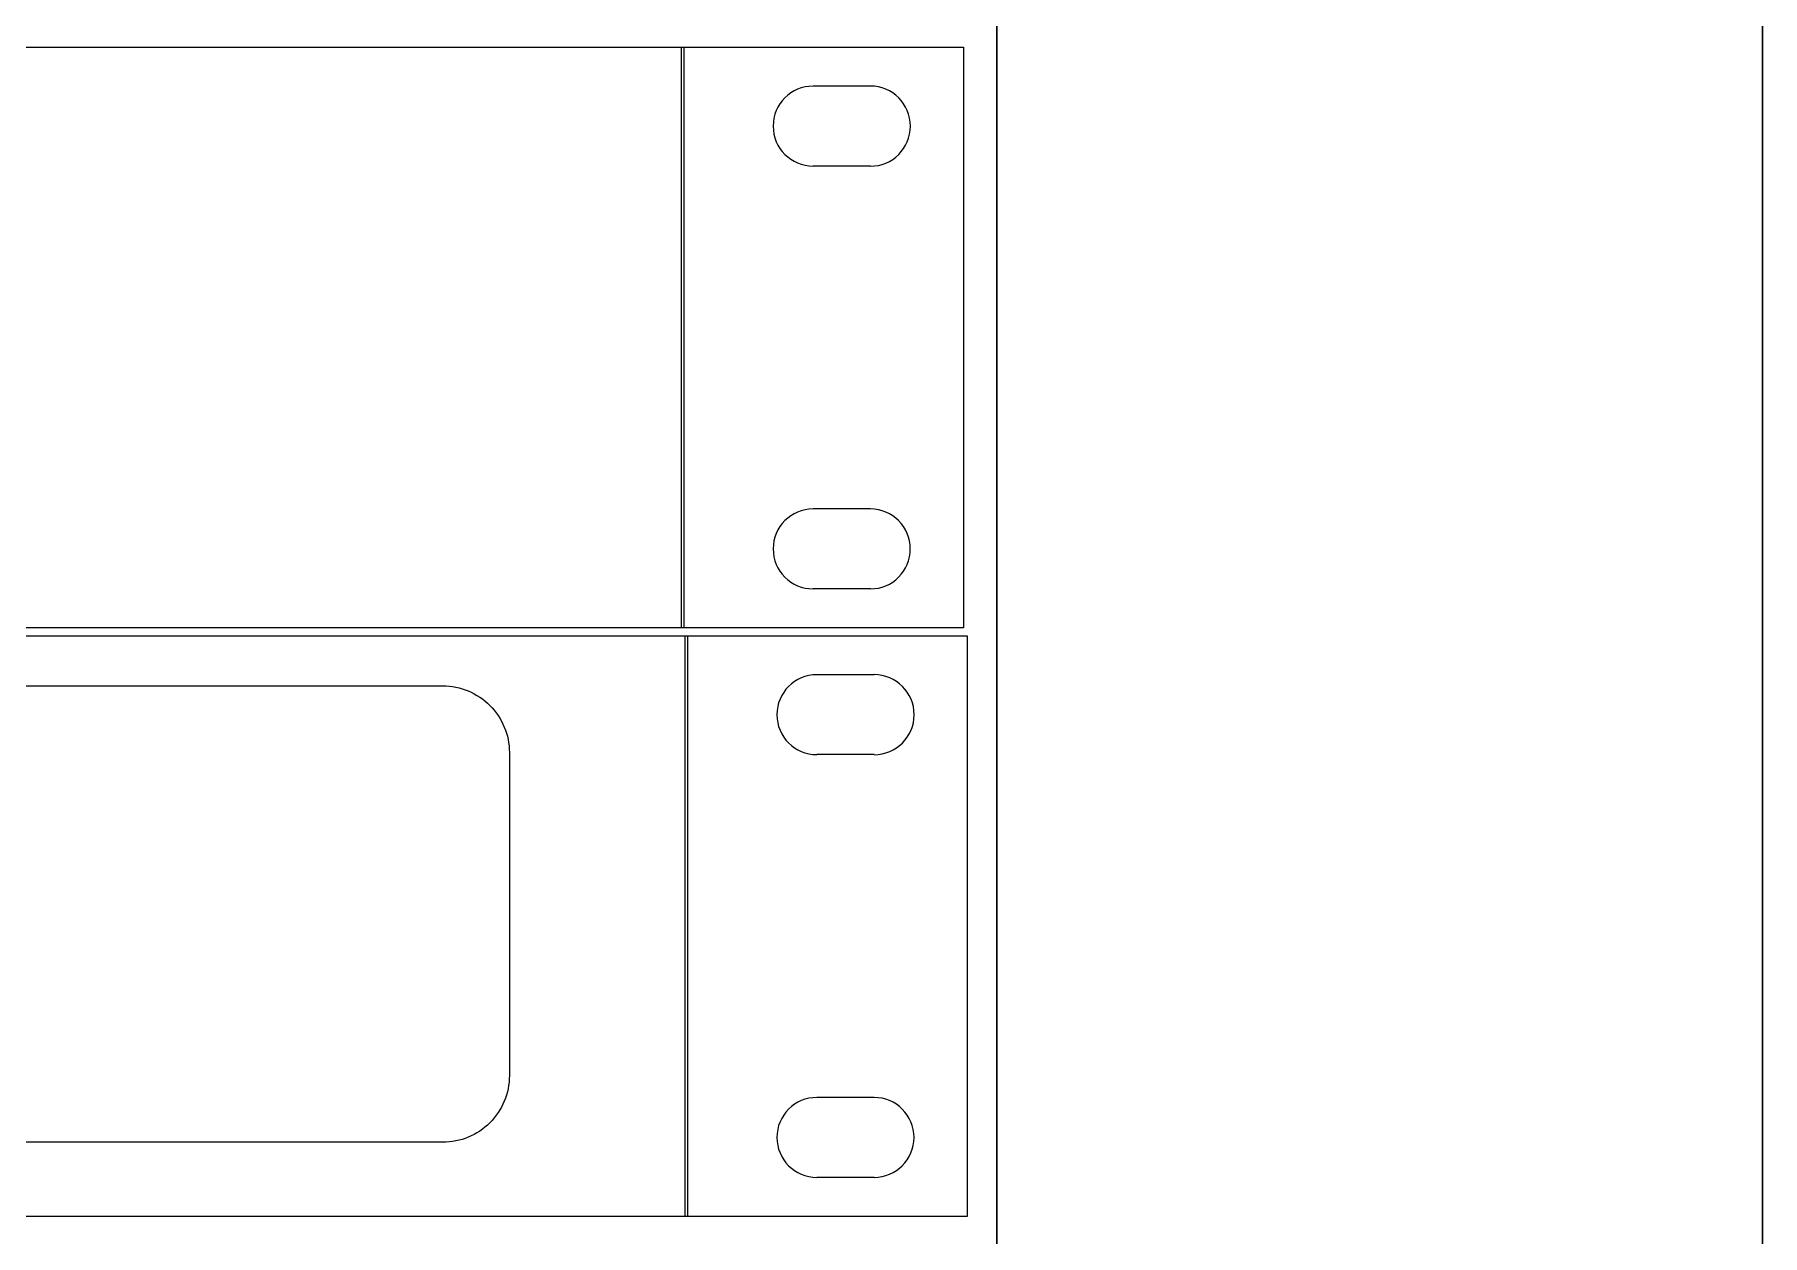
# Model space of a CAD drawing. Header units: millimetres. Extents: x -12727 to 3737, y -1743 to 2772.
# Drawn here: x 763.6 to 893.3, y 855.5 to 945.7 of the extents above; entities that cross this region are included whole.
import ezdxf
from ezdxf.enums import TextEntityAlignment as Align

# ---------------------------------------------------------------- set-up
doc = ezdxf.new("R2010")
doc.units = ezdxf.units.MM
doc.layers.get('0').update_dxf_attribs({"lineweight": 5})
doc.layers.add('-0', color=7, linetype='Continuous', lineweight=5)
doc.layers.add('Racks and units', color=7, linetype='Continuous', lineweight=5)
doc.styles.add('AMS_text_scale', font='GOST.TTF', dxfattribs={"width": 0.9})

# ---------------------------------------------------------------- blocks, each defined once
blk = doc.blocks.new('*U62')
at = {"layer": 'Racks and units', "lineweight": 30}
blk.add_line((575.85, 1620.29), (575.85, 97.89), dxfattribs=at)
blk.add_lwpolyline([(33.35, 1570.29), (518.35, 1570.29), (518.35, 147.89), (33.35, 147.89)], close=True, dxfattribs=at)
at = {"layer": 'Racks and units', "style": 'AMS_text_scale'}
for tag, height, p in [('RACK_NAME', 40, (275.85, 1820.1)), ('RACK_DIMS', 30, (275.85, 1744.81)), ('RACK_ROOM', 30, (277.4, 1676.98))]:
    blk.add_attdef(tag, text='', height=height, dxfattribs=at).set_placement(p, align=Align.MIDDLE_CENTER)
blk = doc.blocks.new('ZYXEL  GS1100-24-EU0103F')
at = {"layer": '-0', "color": 253, "lineweight": 15}
for p, q in [((0, 43.61), (482.5, 43.61)), ((461.3, 43.61), (461.3, 0)), ((461.5, 43.61), (461.5, 0)), ((482.5, 43.61), (482.5, 0)), ((475.5, 40.68), (471.2, 40.68)), ((475.5, 34.68), (471.2, 34.68)), ((475.5, 8.93), (471.2, 8.93)), ((475.5, 2.93), (471.2, 2.93)), ((482.5, 0), (0, 0))]:
    blk.add_line(p, q, dxfattribs=at)
for centre, radius, start, end in [((471.2, 37.68), 3, 90, 270), ((475.5, 37.68), 3.01, 270, 90), ((471.2, 5.93), 3, 90, 270), ((475.5, 5.93), 3, 270, 90)]:
    blk.add_arc(centre, radius, start, end, dxfattribs=at)
blk = doc.blocks.new('ЦМО ГКО-О-2')
at = {"layer": '-0', "color": 253, "lineweight": 15}
for p, q in [((0, 43.61), (482.5, 43.61)), ((461.3, 43.61), (461.3, 0)), ((461.5, 43.61), (461.5, 0)), ((482.5, 43.61), (482.5, 0)), ((475.5, 40.68), (471.2, 40.68)), ((475.5, 34.68), (471.2, 34.68)), ((475.5, 8.93), (471.2, 8.93)), ((475.5, 2.93), (471.2, 2.93)), ((482.5, 0), (0, 0))]:
    blk.add_line(p, q, dxfattribs=at)
for centre, radius, start, end in [((471.2, 37.68), 3, 90, 270), ((475.5, 37.68), 3.01, 270, 90), ((471.2, 5.93), 3, 90, 270), ((475.5, 5.93), 3, 270, 90)]:
    blk.add_arc(centre, radius, start, end, dxfattribs=at)
at = {"color": 253}
blk.add_lwpolyline([(399.06, 39.84), (443.11, 39.84, -0.414214), (448.11, 34.84), (448.11, 10.57, -0.414214), (443.11, 5.57), (399.06, 5.57, -0.414214), (394.06, 10.57), (394.06, 34.84, -0.414214)], format="xyb", close=True, dxfattribs=at)

msp = doc.modelspace()

# ---------------------------------------------------------------- block references
at = {"color": 253}
for name, p in [('*U62', (317.48, -91.27)), ('ZYXEL  GS1100-24-EU0103F', (350.83, 901.16)), ('ЦМО ГКО-О-2', (351.11, 856.96))]:
    msp.add_blockref(name, p, dxfattribs=at)

doc.saveas('drawing.dxf')
